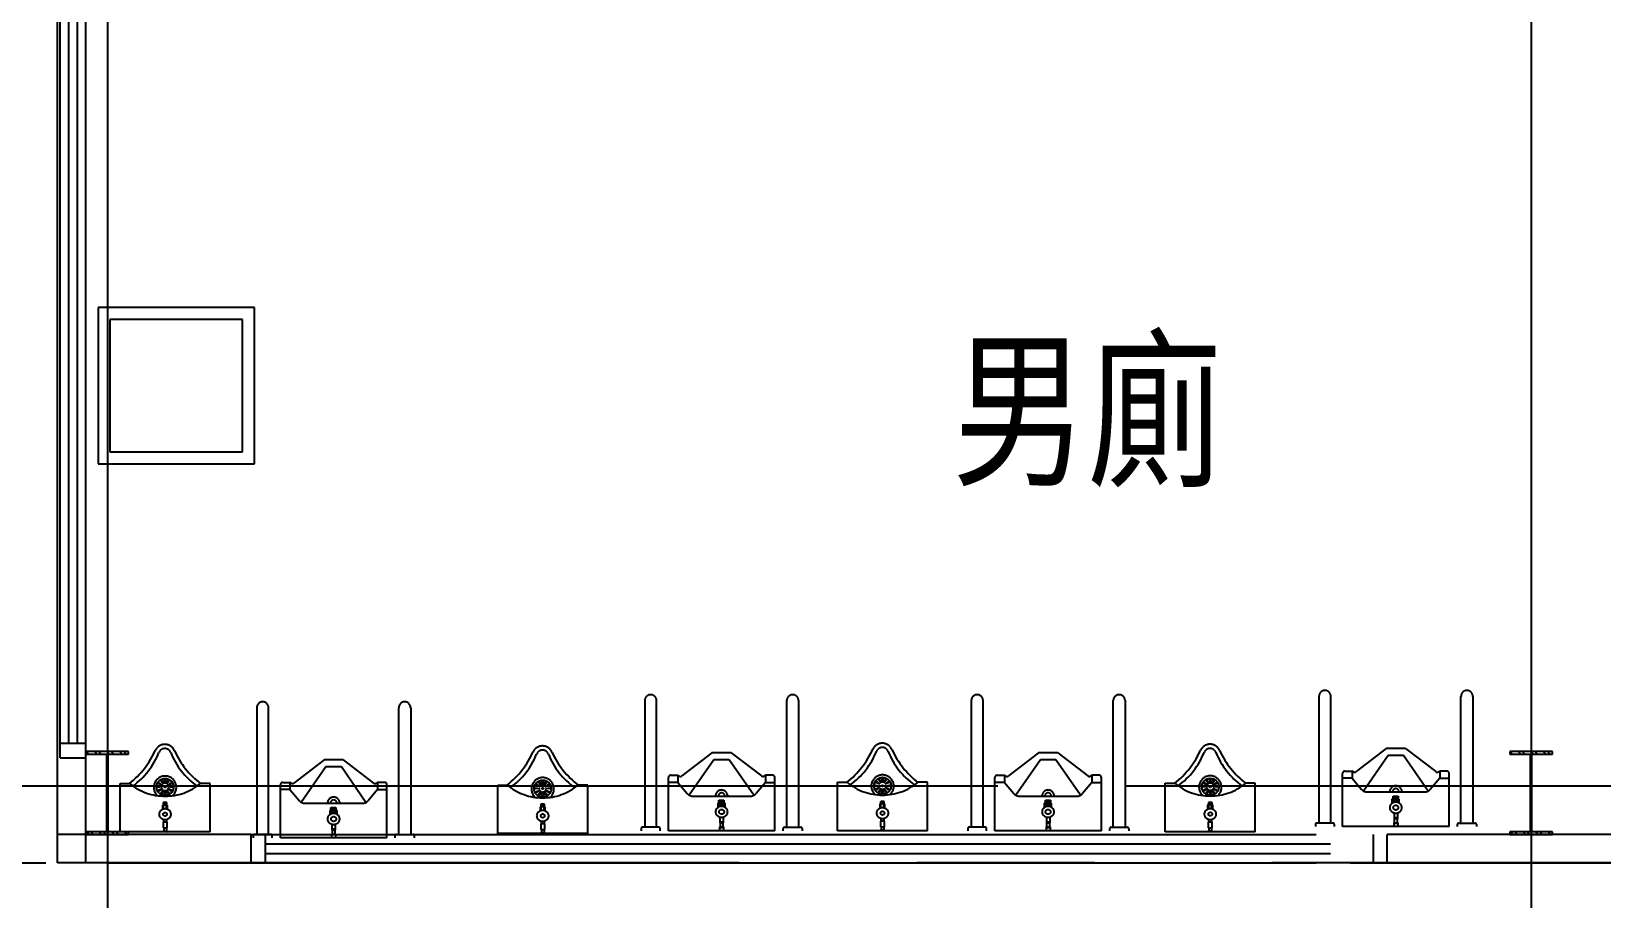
# Model space of a CAD drawing. Extents: x -40736 to 367926, y -65544 to 37405.
# Drawn here: x 334358 to 335021, y -53391 to -53025 of the extents above; entities that cross this region are included whole.
import ezdxf

# ---------------------------------------------------------------- set-up
doc = ezdxf.new("R2010")
doc.units = 0
doc.header["$LTSCALE"] = 600
doc.header["$MEASUREMENT"] = 0
doc.linetypes.add('CENTER2', pattern=[1.125, 0.75, -0.125, 0.125, -0.125])
doc.layers.get('0').update_dxf_attribs({"linetype": 'CONTINUOUS'})
doc.layers.add('底圖', color=253, linetype='CONTINUOUS')
doc.styles.add('AEH', font='SIMPLEX.SHX', dxfattribs={"bigfont": 'AE.SHX'})

msp = doc.modelspace()

# ---------------------------------------------------------------- linework, layer by layer
at = {"layer": '底圖', "linetype": 'CENTER2'}
for p, q in [((334389.82497, -52270.83166), (334389.82497, -53415.83166)), ((334991.28957, -52270.83166), (334991.28957, -53415.83166)), ((334368.78957, -53375.83166), (334368.78957, -52830.29627)), ((334369.88957, -53331.39627), (334369.88957, -52851.39627)), ((334380.78957, -53331.39627), (334380.78957, -52851.39627)), ((334373.5229, -53325.39627), (334373.5229, -52857.39627)), ((334377.15624, -53325.39627), (334377.15624, -52857.39627)), ((334385.94689, -53141.29193, 0.01), (334385.94689, -53207.29193, 0.01)), ((334451.94689, -53141.29193, 0.01), (334385.94689, -53141.29193, 0.01)), ((334451.94689, -53207.29193, 0.01), (334451.94689, -53141.29193, 0.01)), ((334390.94689, -53146.29193, 0.01), (334390.94689, -53202.29193, 0.01)), ((334446.94689, -53146.29193, 0.01), (334390.94689, -53146.29193, 0.01)), ((334446.94689, -53202.29193, 0.01), (334446.94689, -53146.29193, 0.01)), ((334390.94689, -53202.29193, 0.01), (334446.94689, -53202.29193, 0.01)), ((334385.94689, -53207.29193, 0.01), (334451.94689, -53207.29193, 0.01)), ((334452.969, -53310.28869), (334452.969, -53363.78869)), ((334457.969, -53363.78869), (334457.969, -53310.28869)), ((334512.969, -53363.78869), (334512.969, -53310.28869)), ((334517.969, -53310.28869), (334517.969, -53363.78869)), ((334616.8543, -53307.28333), (334616.8543, -53360.78333)), ((334621.8543, -53360.78333), (334621.8543, -53307.28333)), ((334676.8543, -53360.78333), (334676.8543, -53307.28333)), ((334681.8543, -53307.28333), (334681.8543, -53360.78333)), ((334754.78653, -53307.28333), (334754.78653, -53360.78333)), ((334759.78653, -53360.78333), (334759.78653, -53307.28333)), ((334814.78653, -53360.78333), (334814.78653, -53307.28333)), ((334819.78653, -53307.28333), (334819.78653, -53360.78333)), ((334901.6754, -53305.49201), (334901.6754, -53358.99201)), ((334906.6754, -53358.99201), (334906.6754, -53305.49201)), ((334961.6754, -53358.99201), (334961.6754, -53305.49201)), ((334966.6754, -53305.49201), (334966.6754, -53358.99201)), ((334380.78957, -53325.39627), (334369.88957, -53325.39627)), ((334369.88957, -53331.39627), (334380.78957, -53331.39627)), ((334380.78957, -53375.83166), (334380.78957, -53331.39627)), ((334398.82497, -53328.83166), (334380.82497, -53328.83166)), ((334380.82497, -53328.83166), (334380.82497, -53329.93166)), ((334380.82497, -53329.93166), (334389.47497, -53329.93166)), ((334380.84134, -53328.83166), (334381.94134, -53329.93166)), ((334384.37687, -53328.83166), (334385.47687, -53329.93166)), ((334386.14464, -53328.83166), (334387.24464, -53329.93166)), ((334389.47497, -53329.93166), (334389.47497, -53362.73166)), ((334389.68017, -53328.83166), (334390.78017, -53329.93166)), ((334390.17497, -53362.73166), (334390.17497, -53329.93166)), ((334390.17497, -53329.93166), (334398.82497, -53329.93166)), ((334391.44794, -53328.83166), (334392.54794, -53329.93166)), ((334394.98347, -53328.83166), (334396.08347, -53329.93166)), ((334396.75124, -53328.83166), (334397.85124, -53329.93166)), ((334398.82497, -53329.93166), (334398.82497, -53328.83166)), ((334645.24538, -53329.28333), (334632.53937, -53339.08688)), ((334653.37559, -53329.28333), (334645.24538, -53329.28333)), ((334653.37559, -53329.28333), (334666.16851, -53339.09027)), ((334783.17761, -53329.28333), (334770.4716, -53339.08688)), ((334791.30782, -53329.28333), (334783.17761, -53329.28333)), ((334791.30782, -53329.28333), (334804.10074, -53339.09027)), ((334930.06648, -53327.49201), (334917.36047, -53337.29555)), ((334930.8838, -53330.51105), (334920.4737, -53345.50153)), ((334938.19669, -53327.49201), (334930.06648, -53327.49201)), ((334937.38414, -53330.51105), (334930.8838, -53330.51105)), ((334947.79424, -53345.50153), (334937.38414, -53330.51105)), ((334938.19669, -53327.49201), (334950.98961, -53337.29895)), ((335000.28957, -53328.83166), (334982.28957, -53328.83166)), ((334982.28957, -53328.83166), (334982.28957, -53329.93166)), ((334982.28957, -53329.93166), (334990.93957, -53329.93166)), ((334982.30594, -53328.83166), (334983.40594, -53329.93166)), ((334985.84147, -53328.83166), (334986.94147, -53329.93166)), ((334987.60924, -53328.83166), (334988.70924, -53329.93166)), ((334990.93957, -53329.93166), (334990.93957, -53362.73166)), ((334991.14477, -53328.83166), (334992.24477, -53329.93166)), ((334991.63957, -53362.73166), (334991.63957, -53329.93166)), ((334991.63957, -53329.93166), (335000.28957, -53329.93166)), ((334992.91254, -53328.83166), (334994.01254, -53329.93166)), ((334996.44807, -53328.83166), (334997.54807, -53329.93166)), ((334998.21584, -53328.83166), (334999.31584, -53329.93166)), ((335000.28957, -53329.93166), (335000.28957, -53328.83166)), ((334389.47497, -53332.162), (334390.17497, -53332.862)), ((334389.47497, -53333.92976), (334390.17497, -53334.62976)), ((334389.47497, -53337.4653), (334390.17497, -53338.1653)), ((334481.36009, -53332.28869), (334468.65408, -53342.09224)), ((334482.17741, -53335.30773), (334471.76731, -53350.29821)), ((334489.49029, -53332.28869), (334481.36009, -53332.28869)), ((334488.67775, -53335.30773), (334482.17741, -53335.30773)), ((334499.08785, -53350.29821), (334488.67775, -53335.30773)), ((334489.49029, -53332.28869), (334502.28321, -53342.09563)), ((334646.0627, -53332.30238), (334635.6526, -53347.29285)), ((334652.56304, -53332.30238), (334646.0627, -53332.30238)), ((334662.97314, -53347.29285), (334652.56304, -53332.30238)), ((334783.99494, -53332.30238), (334773.58484, -53347.29285)), ((334790.49527, -53332.30238), (334783.99494, -53332.30238)), ((334800.90537, -53347.29285), (334790.49527, -53332.30238)), ((334911.65733, -53360.49201), (334911.65733, -53338.01815)), ((334912.65733, -53337.01815), (334915.67652, -53337.01815)), ((334916.22608, -53337.35583), (334915.67652, -53337.01815)), ((334915.67652, -53337.01815), (334915.67652, -53340.03947)), ((334952.12099, -53337.35765), (334952.67428, -53337.01815)), ((334952.67428, -53337.01815), (334952.67428, -53340.03947)), ((334955.65733, -53337.01815), (334952.67428, -53337.01815)), ((334956.65733, -53360.49201), (334956.65733, -53338.01815)), ((334990.93957, -53332.162), (334991.63957, -53332.862)), ((334990.93957, -53333.92976), (334991.63957, -53334.62976)), ((334990.93957, -53337.4653), (334991.63957, -53338.1653)), ((333491.07, -53343.33166), (361991.28956, -53343.33166)), ((334294.84023, -53343.33166), (335358.78957, -53343.33166)), ((334389.47497, -53339.23306), (334390.17497, -53339.93306)), ((334389.47497, -53342.7686), (334390.17497, -53343.4686)), ((334389.47497, -53344.53636), (334390.17497, -53345.23636)), ((334395.21753, -53362.77907), (334395.21753, -53342.27907)), ((334395.21753, -53342.27907), (334399.21753, -53342.27907)), ((334411.08347, -53343.49704), (334412.97639, -53343.71353)), ((334412.97639, -53343.71353), (334411.08347, -53343.93001)), ((334413.14218, -53343.09479), (334411.39462, -53342.33581)), ((334411.39462, -53345.09124), (334413.14218, -53344.33226)), ((334411.6111, -53341.96085), (334413.14218, -53343.09479)), ((334413.14218, -53344.33226), (334411.6111, -53345.46621)), ((334413.59513, -53342.64184), (334412.46118, -53341.11076)), ((334412.46118, -53346.31629), (334413.59513, -53344.78521)), ((334412.83615, -53340.89428), (334413.59513, -53342.64184)), ((334413.59513, -53344.78521), (334412.83615, -53346.53277)), ((334414.21386, -53342.47605), (334413.99738, -53340.58313)), ((334414.43035, -53340.58313), (334414.21386, -53342.47605)), ((334414.8326, -53342.64184), (334415.59158, -53340.89428)), ((334415.96655, -53341.11076), (334414.8326, -53342.64184)), ((334415.59158, -53346.53277), (334414.8326, -53344.78521)), ((334414.8326, -53344.78521), (334415.96655, -53346.31629)), ((334415.28555, -53343.09479), (334416.81663, -53341.96085)), ((334417.03311, -53342.33581), (334415.28555, -53343.09479)), ((334416.81663, -53345.46621), (334415.28555, -53344.33226)), ((334415.28555, -53344.33226), (334417.03311, -53345.09124)), ((334415.45134, -53343.71353), (334417.34426, -53343.49704)), ((334417.34426, -53343.93001), (334415.45134, -53343.71353)), ((334433.21753, -53342.27907), (334429.21753, -53342.27907)), ((334433.21753, -53362.77907), (334433.21753, -53342.27907)), ((334462.95093, -53365.28869), (334462.95093, -53342.81484)), ((334463.95093, -53341.81484), (334466.97012, -53341.81484)), ((334467.51968, -53342.15252), (334466.97012, -53341.81484)), ((334466.97012, -53341.81484), (334466.97012, -53344.83616)), ((334503.4146, -53342.15433), (334503.96788, -53341.81484)), ((334503.96788, -53341.81484), (334503.96788, -53344.83616)), ((334506.95093, -53341.81484), (334503.96788, -53341.81484)), ((334507.95093, -53365.28869), (334507.95093, -53342.81484)), ((334554.74157, -53363.45663), (334554.74157, -53342.95663)), ((334554.74157, -53342.95663), (334558.74157, -53342.95663)), ((334570.60751, -53344.1746), (334572.50043, -53344.39109)), ((334572.50043, -53344.39109), (334570.60751, -53344.60757)), ((334572.66622, -53343.77235), (334570.91866, -53343.01337)), ((334571.13514, -53342.63841), (334572.66622, -53343.77235)), ((334573.11917, -53343.3194), (334571.98522, -53341.78833)), ((334572.36019, -53341.57184), (334573.11917, -53343.3194)), ((334573.73791, -53343.15361), (334573.52142, -53341.26069)), ((334573.95439, -53341.26069), (334573.73791, -53343.15361)), ((334574.35664, -53343.3194), (334575.11562, -53341.57184)), ((334575.49059, -53341.78833), (334574.35664, -53343.3194)), ((334574.80959, -53343.77235), (334576.34067, -53342.63841)), ((334576.55715, -53343.01337), (334574.80959, -53343.77235)), ((334574.97538, -53344.39109), (334576.8683, -53344.1746)), ((334576.8683, -53344.60757), (334574.97538, -53344.39109)), ((334592.74157, -53342.95663), (334588.74157, -53342.95663)), ((334592.74157, -53363.45663), (334592.74157, -53342.95663)), ((334630.85542, -53341.8308), (334626.78952, -53341.8308)), ((334626.83623, -53362.28333), (334626.83623, -53339.80948)), ((334627.83623, -53338.80948), (334630.85542, -53338.80948)), ((334631.40498, -53339.14716), (334630.85542, -53338.80948)), ((334630.85542, -53338.80948), (334630.85542, -53341.8308)), ((334630.85542, -53341.8308), (334634.8315, -53346.56584)), ((334667.85318, -53341.8308), (334663.8771, -53346.56584)), ((334667.29989, -53339.14898), (334667.85318, -53338.80948)), ((334667.85318, -53338.80948), (334667.85318, -53341.8308)), ((334670.83623, -53338.80948), (334667.85318, -53338.80948)), ((334667.85318, -53341.8308), (334671.83623, -53341.8308)), ((334671.83623, -53362.28333), (334671.83623, -53339.80948)), ((334698.29818, -53362.29994), (334698.29818, -53341.79994)), ((334698.29818, -53341.79994), (334702.29818, -53341.79994)), ((334714.16411, -53343.01791), (334716.05703, -53343.2344)), ((334716.05703, -53343.2344), (334714.16411, -53343.45088)), ((334716.22282, -53342.61566), (334714.47526, -53341.85668)), ((334714.47526, -53344.61212), (334716.22282, -53343.85314)), ((334714.69174, -53341.48172), (334716.22282, -53342.61566)), ((334716.22282, -53343.85314), (334714.69174, -53344.98708)), ((334716.67577, -53342.16271), (334715.54183, -53340.63164)), ((334715.54183, -53345.83716), (334716.67577, -53344.30609)), ((334715.91679, -53340.41515), (334716.67577, -53342.16271)), ((334716.67577, -53344.30609), (334715.91679, -53346.05365)), ((334717.29451, -53341.99692), (334717.07802, -53340.104)), ((334717.07802, -53346.3648), (334717.29451, -53344.47188)), ((334717.51099, -53340.104), (334717.29451, -53341.99692)), ((334717.29451, -53344.47188), (334717.51099, -53346.3648)), ((334717.91325, -53342.16271), (334718.67223, -53340.41515)), ((334719.04719, -53340.63164), (334717.91325, -53342.16271)), ((334718.67223, -53346.05365), (334717.91325, -53344.30609)), ((334717.91325, -53344.30609), (334719.04719, -53345.83716)), ((334718.36619, -53342.61566), (334719.89727, -53341.48172)), ((334720.11375, -53341.85668), (334718.36619, -53342.61566)), ((334719.89727, -53344.98708), (334718.36619, -53343.85314)), ((334718.36619, -53343.85314), (334720.11375, -53344.61212)), ((334718.53198, -53343.2344), (334720.42491, -53343.01791)), ((334720.42491, -53343.45088), (334718.53198, -53343.2344)), ((334736.29818, -53341.79994), (334732.29818, -53341.79994)), ((334736.29818, -53362.29994), (334736.29818, -53341.79994)), ((334768.78765, -53341.8308), (334764.72175, -53341.8308)), ((334764.76846, -53362.28333), (334764.76846, -53339.80948)), ((334765.76846, -53338.80948), (334768.78765, -53338.80948)), ((334769.33721, -53339.14716), (334768.78765, -53338.80948)), ((334768.78765, -53338.80948), (334768.78765, -53341.8308)), ((334768.78765, -53341.8308), (334772.76373, -53346.56584)), ((334805.78541, -53341.8308), (334801.80933, -53346.56584)), ((334805.23212, -53339.14898), (334805.78541, -53338.80948)), ((334805.78541, -53338.80948), (334805.78541, -53341.8308)), ((334808.76846, -53338.80948), (334805.78541, -53338.80948)), ((334805.78541, -53341.8308), (334809.76846, -53341.8308)), ((334809.76846, -53362.28333), (334809.76846, -53339.80948)), ((334836.75862, -53362.71333), (334836.75862, -53342.21333)), ((334836.75862, -53342.21333), (334840.75862, -53342.21333)), ((334852.62455, -53343.4313), (334854.51747, -53343.64778)), ((334854.51747, -53343.64778), (334852.62455, -53343.86427)), ((334854.68326, -53343.02904), (334852.9357, -53342.27006)), ((334852.9357, -53345.0255), (334854.68326, -53344.26652)), ((334853.15219, -53341.8951), (334854.68326, -53343.02904)), ((334854.68326, -53344.26652), (334853.15219, -53345.40046)), ((334855.13621, -53342.5761), (334854.00227, -53341.04502)), ((334854.00227, -53346.25054), (334855.13621, -53344.71947)), ((334854.37723, -53340.82854), (334855.13621, -53342.5761)), ((334855.13621, -53344.71947), (334854.37723, -53346.46703)), ((334855.75495, -53342.4103), (334855.53846, -53340.51738)), ((334855.97143, -53340.51738), (334855.75495, -53342.4103)), ((334856.37369, -53342.5761), (334857.13267, -53340.82854)), ((334857.50763, -53341.04502), (334856.37369, -53342.5761)), ((334857.13267, -53346.46703), (334856.37369, -53344.71947)), ((334856.37369, -53344.71947), (334857.50763, -53346.25054)), ((334856.82664, -53343.02904), (334858.35771, -53341.8951)), ((334858.5742, -53342.27006), (334856.82664, -53343.02904)), ((334858.35771, -53345.40046), (334856.82664, -53344.26652)), ((334856.82664, -53344.26652), (334858.5742, -53345.0255)), ((334856.99243, -53343.64778), (334858.88535, -53343.4313)), ((334858.88535, -53343.86427), (334856.99243, -53343.64778)), ((334874.75862, -53342.21333), (334870.75862, -53342.21333)), ((334874.75862, -53362.71333), (334874.75862, -53342.21333)), ((334915.67652, -53340.03947), (334911.61062, -53340.03947)), ((334915.67652, -53340.03947), (334919.6526, -53344.77452)), ((334952.67428, -53340.03947), (334948.6982, -53344.77452)), ((334952.67428, -53340.03947), (334956.65733, -53340.03947)), ((334990.93957, -53339.23306), (334991.63957, -53339.93306)), ((334990.93957, -53342.7686), (334991.63957, -53343.4686)), ((334990.93957, -53344.53636), (334991.63957, -53345.23636)), ((334389.47497, -53348.0719), (334390.17497, -53348.7719)), ((334389.47497, -53349.83967), (334390.17497, -53350.53967)), ((334415.24767, -53351.41944), (334413.09383, -53351.41944)), ((334413.09383, -53351.41944), (334413.09383, -53353.15768)), ((334414.96698, -53350.34713), (334413.46809, -53350.34713)), ((334413.46809, -53350.34713), (334413.46809, -53351.41944)), ((334413.56166, -53351.41944), (334413.56166, -53350.34713)), ((334413.56166, -53352.97034), (334413.56166, -53351.41944)), ((334413.93592, -53350.34713), (334413.93592, -53351.41944)), ((334413.99738, -53346.84392), (334414.21386, -53344.951)), ((334414.21386, -53344.951), (334414.43035, -53346.84392)), ((334414.59271, -53351.41944), (334414.59271, -53350.34713)), ((334414.77984, -53352.94586), (334414.77984, -53351.41944)), ((334414.96698, -53351.41944), (334414.96698, -53350.34713)), ((334415.24767, -53353.15768), (334415.24767, -53351.41944)), ((334466.97012, -53344.83616), (334462.90422, -53344.83616)), ((334466.97012, -53344.83616), (334470.9462, -53349.5712)), ((334473.24364, -53350.64201), (334497.69436, -53350.64201)), ((334503.96788, -53344.83616), (334499.9918, -53349.5712)), ((334503.96788, -53344.83616), (334507.95093, -53344.83616)), ((334570.91866, -53345.76881), (334572.66622, -53345.00983)), ((334572.66622, -53345.00983), (334571.13514, -53346.14377)), ((334571.98522, -53346.99385), (334573.11917, -53345.46278)), ((334573.11917, -53345.46278), (334572.36019, -53347.21034)), ((334574.49102, -53351.0247), (334572.99213, -53351.0247)), ((334572.99213, -53351.0247), (334572.99213, -53352.097)), ((334573.0857, -53352.097), (334573.0857, -53351.0247)), ((334573.45996, -53351.0247), (334573.45996, -53352.097)), ((334573.52142, -53347.52149), (334573.73791, -53345.62857)), ((334573.73791, -53345.62857), (334573.95439, -53347.52149)), ((334574.11675, -53352.097), (334574.11675, -53351.0247)), ((334575.11562, -53347.21034), (334574.35664, -53345.46278)), ((334574.35664, -53345.46278), (334575.49059, -53346.99385)), ((334574.49102, -53352.097), (334574.49102, -53351.0247)), ((334576.34067, -53346.14377), (334574.80959, -53345.00983)), ((334574.80959, -53345.00983), (334576.55715, -53345.76881)), ((334637.12894, -53347.63665), (334661.57966, -53347.63665)), ((334647.6862, -53350.66253), (334647.6862, -53352.44479)), ((334650.77704, -53350.66253), (334647.6862, -53350.66253)), ((334648.09406, -53350.66253), (334648.09406, -53352.17205)), ((334648.17531, -53349.38524), (334650.28952, -53349.38524)), ((334648.17531, -53350.66253), (334648.17531, -53349.38524)), ((334648.41942, -53349.37278), (334648.41942, -53350.65006)), ((334648.66284, -53351.91185), (334648.66284, -53350.66253)), ((334648.9882, -53349.37278), (334648.9882, -53350.65006)), ((334649.23162, -53350.66253), (334649.23162, -53351.82505)), ((334649.55697, -53350.65006), (334649.55697, -53349.37278)), ((334649.88165, -53351.89089), (334649.88165, -53350.66253)), ((334650.04609, -53349.37278), (334650.04609, -53350.65006)), ((334650.28952, -53349.38524), (334650.28952, -53350.66253)), ((334650.37077, -53350.66253), (334650.37077, -53352.06488)), ((334650.77704, -53352.31164), (334650.77704, -53350.66253)), ((334718.32831, -53350.94031), (334716.17447, -53350.94031)), ((334716.17447, -53350.94031), (334716.17447, -53352.67855)), ((334718.04762, -53349.86801), (334716.54874, -53349.86801)), ((334716.54874, -53349.86801), (334716.54874, -53350.94031)), ((334716.6423, -53350.94031), (334716.6423, -53349.86801)), ((334716.6423, -53352.49121), (334716.6423, -53350.94031)), ((334717.01656, -53349.86801), (334717.01656, -53350.94031)), ((334717.67336, -53350.94031), (334717.67336, -53349.86801)), ((334717.86049, -53352.46673), (334717.86049, -53350.94031)), ((334718.04762, -53350.94031), (334718.04762, -53349.86801)), ((334718.32831, -53352.67855), (334718.32831, -53350.94031)), ((334775.06117, -53347.63665), (334799.51189, -53347.63665)), ((334785.61843, -53350.66253), (334785.61843, -53352.44479)), ((334788.70927, -53350.66253), (334785.61843, -53350.66253)), ((334786.02629, -53350.66253), (334786.02629, -53352.17205)), ((334786.10755, -53349.38524), (334788.22175, -53349.38524)), ((334786.10755, -53350.66253), (334786.10755, -53349.38524)), ((334786.35165, -53349.37278), (334786.35165, -53350.65006)), ((334786.59507, -53351.91185), (334786.59507, -53350.66253)), ((334786.92043, -53349.37278), (334786.92043, -53350.65006)), ((334787.16385, -53350.66253), (334787.16385, -53351.82505)), ((334787.48921, -53350.65006), (334787.48921, -53349.37278)), ((334787.81388, -53351.89089), (334787.81388, -53350.66253)), ((334787.97832, -53349.37278), (334787.97832, -53350.65006)), ((334788.22175, -53349.38524), (334788.22175, -53350.66253)), ((334788.303, -53350.66253), (334788.303, -53352.06488)), ((334788.70927, -53352.31164), (334788.70927, -53350.66253)), ((334856.78876, -53351.3537), (334854.63492, -53351.3537)), ((334854.63492, -53351.3537), (334854.63492, -53353.09193)), ((334856.50806, -53350.28139), (334855.00918, -53350.28139)), ((334855.00918, -53350.28139), (334855.00918, -53351.3537)), ((334855.10274, -53351.3537), (334855.10274, -53350.28139)), ((334855.10274, -53352.9046), (334855.10274, -53351.3537)), ((334855.47701, -53350.28139), (334855.47701, -53351.3537)), ((334855.53846, -53346.77818), (334855.75495, -53344.88526)), ((334855.75495, -53344.88526), (334855.97143, -53346.77818)), ((334856.1338, -53351.3537), (334856.1338, -53350.28139)), ((334856.32093, -53352.88012), (334856.32093, -53351.3537)), ((334856.50806, -53351.3537), (334856.50806, -53350.28139)), ((334856.78876, -53353.09193), (334856.78876, -53351.3537)), ((334921.95004, -53345.84532), (334946.40076, -53345.84532)), ((334932.5073, -53348.8712), (334932.5073, -53350.65346)), ((334935.59814, -53348.8712), (334932.5073, -53348.8712)), ((334932.91516, -53348.8712), (334932.91516, -53350.38072)), ((334932.99641, -53347.59391), (334935.11062, -53347.59391)), ((334932.99641, -53348.8712), (334932.99641, -53347.59391)), ((334933.24052, -53347.58145), (334933.24052, -53348.85874)), ((334933.48394, -53350.12052), (334933.48394, -53348.8712)), ((334933.80929, -53347.58145), (334933.80929, -53348.85874)), ((334934.05272, -53348.8712), (334934.05272, -53350.03372)), ((334934.37807, -53348.85874), (334934.37807, -53347.58145)), ((334934.70275, -53350.09957), (334934.70275, -53348.8712)), ((334934.86719, -53347.58145), (334934.86719, -53348.85874)), ((334935.11062, -53347.59391), (334935.11062, -53348.8712)), ((334935.19187, -53348.8712), (334935.19187, -53350.27355)), ((334935.59814, -53350.52031), (334935.59814, -53348.8712)), ((334990.93957, -53348.0719), (334991.63957, -53348.7719)), ((334990.93957, -53349.83966), (334991.63957, -53350.53966)), ((334389.47497, -53353.3752), (334390.17497, -53354.0752)), ((334389.47497, -53355.14297), (334390.17497, -53355.84297)), ((334413.65522, -53358.6288), (334413.65522, -53357.62622)), ((334414.77984, -53357.62622), (334414.77984, -53358.6288)), ((334483.8009, -53353.66788), (334483.8009, -53355.45014)), ((334486.89175, -53353.66788), (334483.8009, -53353.66788)), ((334484.20876, -53353.66788), (334484.20876, -53355.1774)), ((334484.29002, -53352.3906), (334486.40422, -53352.3906)), ((334484.29002, -53353.66788), (334484.29002, -53352.3906)), ((334484.53412, -53352.37813), (334484.53412, -53353.65542)), ((334484.77754, -53354.91721), (334484.77754, -53353.66788)), ((334485.1029, -53352.37813), (334485.1029, -53353.65542)), ((334485.34632, -53353.66788), (334485.34632, -53354.83041)), ((334485.67168, -53353.65542), (334485.67168, -53352.37813)), ((334485.99636, -53354.89625), (334485.99636, -53353.66788)), ((334486.1608, -53352.37813), (334486.1608, -53353.65542)), ((334486.40422, -53352.3906), (334486.40422, -53353.66788)), ((334486.48548, -53353.66788), (334486.48548, -53355.07023)), ((334486.89175, -53355.317), (334486.89175, -53353.66788)), ((334574.77171, -53352.097), (334572.61787, -53352.097)), ((334572.61787, -53352.097), (334572.61787, -53353.83524)), ((334573.0857, -53353.6479), (334573.0857, -53352.097)), ((334574.30389, -53353.62342), (334574.30389, -53352.097)), ((334574.77171, -53353.83524), (334574.77171, -53352.097)), ((334648.58159, -53356.58905), (334648.58159, -53358.91139)), ((334650.12701, -53358.91139), (334650.12701, -53356.58905)), ((334716.73587, -53358.14967), (334716.73587, -53357.14709)), ((334717.86049, -53357.14709), (334717.86049, -53358.14967)), ((334786.51382, -53356.58905), (334786.51382, -53358.91139)), ((334788.05924, -53358.91139), (334788.05924, -53356.58905)), ((334855.19631, -53358.56306), (334855.19631, -53357.56047)), ((334856.32093, -53357.56047), (334856.32093, -53358.56306)), ((334933.40269, -53354.79772), (334933.40269, -53357.12006)), ((334934.94811, -53356.77171), (334933.40269, -53356.77171)), ((334933.40269, -53357.12006), (334934.94811, -53357.12006)), ((334933.64645, -53358.86409), (334933.64645, -53357.12006)), ((334934.70275, -53357.12006), (334934.70275, -53358.86409)), ((334934.94811, -53357.12006), (334934.94811, -53354.79772)), ((334990.93957, -53353.3752), (334991.63957, -53354.0752)), ((334990.93957, -53355.14297), (334991.63957, -53355.84297)), ((334450.55727, -53363.83166), (334368.78957, -53363.83166)), ((334389.47497, -53362.73166), (334380.82497, -53362.73166)), ((334380.82497, -53362.73166), (334380.82497, -53363.83166)), ((334380.82497, -53363.83166), (334398.82497, -53363.83166)), ((334381.15376, -53362.73166), (334382.25376, -53363.83166)), ((334382.92153, -53362.73166), (334384.02153, -53363.83166)), ((334386.45707, -53362.73166), (334387.55707, -53363.83166)), ((334388.22483, -53362.73166), (334389.32483, -53363.83166)), ((334389.47497, -53358.6785), (334390.17497, -53359.3785)), ((334389.47497, -53360.44627), (334390.17497, -53361.14627)), ((334398.82497, -53362.73166), (334390.17497, -53362.73166)), ((334391.76037, -53362.73166), (334392.86037, -53363.83166)), ((334393.52813, -53362.73166), (334394.62813, -53363.83166)), ((334433.21753, -53362.77907), (334395.21753, -53362.77907)), ((334397.06367, -53362.73166), (334398.16367, -53363.83166)), ((334398.82497, -53363.83166), (334398.82497, -53362.73166)), ((334413.37453, -53362.50903), (334413.09383, -53362.77907)), ((334413.37453, -53358.6288), (334413.37453, -53361.03821)), ((334415.06054, -53358.6288), (334413.37453, -53358.6288)), ((334413.37453, -53361.03821), (334415.06054, -53361.03821)), ((334415.06054, -53362.50903), (334413.37453, -53362.50903)), ((334413.65522, -53361.03821), (334413.65522, -53362.50903)), ((334414.77984, -53361.03821), (334414.77984, -53362.50903)), ((334415.06054, -53361.03821), (334415.06054, -53358.6288)), ((334415.06054, -53362.50903), (334415.34124, -53362.77907)), ((334450.55727, -53375.83166), (334450.55727, -53363.83166)), ((334450.55727, -53363.83166), (334930.55727, -53363.83166)), ((334451.469, -53364.28869), (334451.469, -53365.28869)), ((334458.969, -53363.78869), (334451.969, -53363.78869)), ((334456.55727, -53363.83166), (334456.55727, -53375.83166)), ((334459.469, -53365.28869), (334459.469, -53364.28869)), ((334484.69629, -53359.5944), (334484.69629, -53361.91674)), ((334486.24171, -53361.56839), (334484.69629, -53361.56839)), ((334484.69629, -53361.91674), (334486.24171, -53361.91674)), ((334484.69629, -53365.28869), (334484.69629, -53363.66078)), ((334484.69629, -53363.66078), (334486.24171, -53363.66078)), ((334484.69629, -53363.89301), (334486.24171, -53363.89301)), ((334484.94005, -53363.66078), (334484.94005, -53361.91674)), ((334485.99636, -53361.91674), (334485.99636, -53363.66078)), ((334486.24171, -53361.91674), (334486.24171, -53359.5944)), ((334486.24171, -53363.66078), (334486.24171, -53365.28869)), ((334511.469, -53365.28869), (334511.469, -53364.28869)), ((334511.969, -53363.78869), (334518.969, -53363.78869)), ((334519.469, -53364.28869), (334519.469, -53365.28869)), ((334592.74157, -53363.45663), (334554.74157, -53363.45663)), ((334572.89857, -53363.18659), (334572.61787, -53363.45663)), ((334572.89857, -53359.30636), (334572.89857, -53361.71578)), ((334574.58458, -53359.30636), (334572.89857, -53359.30636)), ((334572.89857, -53361.71578), (334574.58458, -53361.71578)), ((334574.58458, -53363.18659), (334572.89857, -53363.18659)), ((334573.17926, -53359.30636), (334573.17926, -53358.30378)), ((334573.17926, -53361.71578), (334573.17926, -53363.18659)), ((334574.30389, -53358.30378), (334574.30389, -53359.30636)), ((334574.30389, -53361.71578), (334574.30389, -53363.18659)), ((334574.58458, -53361.71578), (334574.58458, -53359.30636)), ((334574.58458, -53363.18659), (334574.86528, -53363.45663)), ((334615.3543, -53361.28333), (334615.3543, -53362.28333)), ((334622.8543, -53360.78333), (334615.8543, -53360.78333)), ((334623.3543, -53362.28333), (334623.3543, -53361.28333)), ((334671.83623, -53362.28333), (334626.83623, -53362.28333)), ((334650.12701, -53358.56304), (334648.58159, -53358.56304)), ((334648.58159, -53358.91139), (334650.12701, -53358.91139)), ((334648.58159, -53362.28333), (334648.58159, -53360.65542)), ((334648.58159, -53360.65542), (334650.12701, -53360.65542)), ((334648.58159, -53360.88765), (334650.12701, -53360.88765)), ((334648.82535, -53360.65542), (334648.82535, -53358.91139)), ((334649.88165, -53358.91139), (334649.88165, -53360.65542)), ((334650.12701, -53360.65542), (334650.12701, -53362.28333)), ((334675.3543, -53362.28333), (334675.3543, -53361.28333)), ((334675.8543, -53360.78333), (334682.8543, -53360.78333)), ((334683.3543, -53361.28333), (334683.3543, -53362.28333)), ((334736.29818, -53362.29994), (334698.29818, -53362.29994)), ((334716.45517, -53362.0299), (334716.17447, -53362.29994)), ((334716.45517, -53358.14967), (334716.45517, -53360.55909)), ((334718.14118, -53358.14967), (334716.45517, -53358.14967)), ((334716.45517, -53360.55909), (334718.14118, -53360.55909)), ((334718.14118, -53362.0299), (334716.45517, -53362.0299)), ((334716.73587, -53360.55909), (334716.73587, -53362.0299)), ((334717.86049, -53360.55909), (334717.86049, -53362.0299)), ((334718.14118, -53360.55909), (334718.14118, -53358.14967)), ((334718.14118, -53362.0299), (334718.42188, -53362.29994)), ((334753.28653, -53361.28333), (334753.28653, -53362.28333)), ((334760.78653, -53360.78333), (334753.78653, -53360.78333)), ((334761.28653, -53362.28333), (334761.28653, -53361.28333)), ((334809.76846, -53362.28333), (334764.76846, -53362.28333)), ((334788.05924, -53358.56304), (334786.51382, -53358.56304)), ((334786.51382, -53358.91139), (334788.05924, -53358.91139)), ((334786.51382, -53362.28333), (334786.51382, -53360.65542)), ((334786.51382, -53360.65542), (334788.05924, -53360.65542)), ((334786.51382, -53360.88765), (334788.05924, -53360.88765)), ((334786.75758, -53360.65542), (334786.75758, -53358.91139)), ((334787.81388, -53358.91139), (334787.81388, -53360.65542)), ((334788.05924, -53360.65542), (334788.05924, -53362.28333)), ((334813.28653, -53362.28333), (334813.28653, -53361.28333)), ((334813.78653, -53360.78333), (334820.78653, -53360.78333)), ((334821.28653, -53361.28333), (334821.28653, -53362.28333)), ((334874.75862, -53362.71333), (334836.75862, -53362.71333)), ((334854.91561, -53362.44328), (334854.63492, -53362.71333)), ((334854.91561, -53358.56306), (334854.91561, -53360.97247)), ((334856.60163, -53358.56306), (334854.91561, -53358.56306)), ((334854.91561, -53360.97247), (334856.60163, -53360.97247)), ((334856.60163, -53362.44328), (334854.91561, -53362.44328)), ((334855.19631, -53360.97247), (334855.19631, -53362.44328)), ((334856.32093, -53360.97247), (334856.32093, -53362.44328)), ((334856.60163, -53360.97247), (334856.60163, -53358.56306)), ((334856.60163, -53362.44328), (334856.88232, -53362.71333)), ((334900.1754, -53359.49201), (334900.1754, -53360.49201)), ((334907.6754, -53358.99201), (334900.6754, -53358.99201)), ((334908.1754, -53360.49201), (334908.1754, -53359.49201)), ((334956.65733, -53360.49201), (334911.65733, -53360.49201)), ((334924.55727, -53363.83166), (334924.55727, -53375.83166)), ((335358.78957, -53363.83166), (334930.55727, -53363.83166)), ((334930.55727, -53375.83166), (334930.55727, -53363.83166)), ((334933.40269, -53360.49201), (334933.40269, -53358.86409)), ((334933.40269, -53358.86409), (334934.94811, -53358.86409)), ((334933.40269, -53359.09633), (334934.94811, -53359.09633)), ((334934.94811, -53358.86409), (334934.94811, -53360.49201)), ((334960.1754, -53360.49201), (334960.1754, -53359.49201)), ((334960.6754, -53358.99201), (334967.6754, -53358.99201)), ((334968.1754, -53359.49201), (334968.1754, -53360.49201)), ((334990.93957, -53362.73166), (334982.28957, -53362.73166)), ((334982.28957, -53362.73166), (334982.28957, -53363.83166)), ((334982.28957, -53363.83166), (335000.28957, -53363.83166)), ((334982.61837, -53362.73166), (334983.71837, -53363.83166)), ((334984.38613, -53362.73166), (334985.48613, -53363.83166)), ((334987.92167, -53362.73166), (334989.02167, -53363.83166)), ((334989.68943, -53362.73166), (334990.78943, -53363.83166)), ((334990.93957, -53358.6785), (334991.63957, -53359.3785)), ((334990.93957, -53360.44627), (334991.63957, -53361.14627)), ((335000.28957, -53362.73166), (334991.63957, -53362.73166)), ((334993.22497, -53362.73166), (334994.32497, -53363.83166)), ((334994.99274, -53362.73166), (334996.09274, -53363.83166)), ((334998.52827, -53362.73166), (334999.62827, -53363.83166)), ((335000.28957, -53363.83166), (335000.28957, -53362.73166)), ((334456.55727, -53367.83166), (334924.55727, -53367.83166)), ((334507.95093, -53365.28869), (334462.95093, -53365.28869)), ((331213.83143, -53375.83166), (334450.55727, -53375.83166)), ((335331.78957, -53375.83166), (334368.78957, -53375.83166)), ((334389.82497, -53375.83166), (334991.28957, -53375.83166)), ((334450.55727, -53375.83166), (334930.55727, -53375.83166)), ((334450.55727, -53375.83166), (334930.55727, -53375.83166)), ((334456.55727, -53371.83166), (334924.55727, -53371.83166)), ((334930.55727, -53375.83166), (335391.28957, -53375.83166))]:
    msp.add_line(p, q, dxfattribs=at)
for centre, major_axis, ratio, start_param, end_param in [((334619.3543, -53307.28333), (-1.76777, 1.76777), 1, 3.926990817, 7.068583471), ((334679.3543, -53307.28333), (-1.76777, 1.76777), 1, 3.926990817, 7.068583471), ((334757.28653, -53307.28333), (1.76777, 1.76777), 1, 5.497787144, 8.639379797), ((334817.28653, -53307.28333), (1.76777, 1.76777), 1, 5.497787144, 8.639379797), ((334904.1754, -53305.49201), (-1.76777, 1.76777), 1, 3.926990817, 7.068583471), ((334964.1754, -53305.49201), (-1.76777, 1.76777), 1, 3.926990817, 7.068583471), ((334455.469, -53310.28869), (1.76777, 1.76777), 1, 5.497787144, 8.639379797), ((334515.469, -53310.28869), (1.76777, 1.76777), 1, 5.497787144, 8.639379797), ((334375.76357, -53312.76476), (-26.65692, 26.65692), 1, 3.027673355, 3.504334677), ((334381.78942, -53317.25629), (-22.73852, 22.73852), 1, 2.981118092, 3.54596432), ((334414.12397, -53330.20962), (-3.14327, 3.14327), 1, 4.31858737, 6.606565653), ((334414.12397, -53330.20962), (-1.89187, 1.89187), 1, 4.308017315, 6.687556973), ((334446.45852, -53317.25629), (-22.73852, 22.73852), 1, 1.166424661, 1.734813539), ((334450.78108, -53313.80637), (25.25551, 25.25551), 1, 2.780577748, 3.27880794), ((334535.28762, -53313.44233), (-26.65692, 26.65692), 1, 3.027673355, 3.504334677), ((334541.31346, -53317.93385), (22.73852, 22.73852), 1, 4.551914419, 5.116760646), ((334573.64801, -53330.88719), (3.14327, 3.14327), 1, 5.889383697, 8.17736198), ((334573.64801, -53330.88719), (1.89187, 1.89187), 1, 5.878813641, 8.2583533), ((334605.98256, -53317.93385), (-22.73852, 22.73852), 1, 1.166424661, 1.734813539), ((334610.30512, -53314.48393), (25.25551, 25.25551), 1, 2.780577748, 3.27880794), ((334678.84422, -53312.28564), (26.65692, 26.65692), 1, 4.598469681, 5.075131003), ((334684.87006, -53316.77716), (-22.73852, 22.73852), 1, 2.981118092, 3.54596432), ((334717.20461, -53329.7305), (-3.14327, 3.14327), 1, 4.31858737, 6.606565653), ((334717.20461, -53329.7305), (1.89187, 1.89187), 1, 5.878813641, 8.2583533), ((334749.53916, -53316.77716), (-22.73852, 22.73852), 1, 1.166424661, 1.734813539), ((334753.86172, -53313.32724), (25.25551, 25.25551), 1, 2.780577748, 3.27880794), ((334817.30466, -53312.69902), (26.65692, 26.65692), 1, 4.598469681, 5.075131003), ((334823.3305, -53317.19055), (-22.73852, 22.73852), 1, 2.981118092, 3.54596432), ((334855.66505, -53330.14388), (-3.14327, 3.14327), 1, 4.31858737, 6.606565653), ((334855.66505, -53330.14388), (-1.89187, 1.89187), 1, 4.308017315, 6.687556973), ((334887.99961, -53317.19055), (22.73852, 22.73852), 1, 2.737220988, 3.305609866), ((334892.32217, -53313.74062), (25.25551, 25.25551), 1, 2.780577748, 3.27880794), ((334912.65733, -53338.01815), (0.70711, 0.70711), 1, 0.785398163, 2.35619449), ((334916.7496, -53336.50382), (0.70711, 0.70711), 1, 3.376010409, 4.584152965), ((334951.598, -53336.50531), (-0.70711, 0.70711), 1, 1.702159407, 2.906550817), ((334955.65733, -53338.01815), (-0.70711, 0.70711), 1, 3.926990817, 5.497787144), ((334414.21753, -53324.05928), (16.68773, 16.68773), 1, 3.238214642, 4.615766992), ((334414.21753, -53343.91278), (3.37679, 3.37679), 1, 4.66726785, 9.469899091), ((334414.21753, -53343.77907), (-2.55464, 2.55464), 1, -0.785398163, 5.497787144), ((334411.04938, -53343.71353), (-0.15496, 0.15496), 1, -0.941554975, 2.512351302), ((334411.47334, -53342.13129), (-0.15496, 0.15496), 1, -1.465153751, 1.988752526), ((334412.63162, -53340.973), (-0.15496, 0.15496), 1, 4.294432781, 7.748339058), ((334414.21386, -53343.71353), (-0.22183, 0.22183), 1, -0.785398163, 5.497787144), ((334414.21386, -53340.54904), (-0.15496, 0.15496), 1, 3.770834006, 7.224740282), ((334415.79611, -53340.973), (0.15496, 0.15496), 1, 4.818031557, 8.271937833), ((334416.95439, -53342.13129), (0.15496, 0.15496), 1, 4.294432781, 7.748339058), ((334417.37835, -53343.71353), (-0.15496, 0.15496), 1, 2.200037679, 5.653943955), ((334463.95093, -53342.81484), (0.70711, 0.70711), 1, 0.785398163, 2.35619449), ((334468.04321, -53341.30051), (0.70711, 0.70711), 1, 3.376010409, 4.584152965), ((334502.8916, -53341.302), (0.70711, 0.70711), 1, 3.272955734, 4.477347143), ((334506.95093, -53342.81484), (-0.70711, 0.70711), 1, 3.926990817, 5.497787144), ((334573.74157, -53324.73685), (16.68773, 16.68773), 1, 3.238214642, 4.615766992), ((334573.74157, -53344.59034), (-3.37679, 3.37679), 1, 3.096471523, 7.899102764), ((334573.74157, -53344.45663), (-2.55464, 2.55464), 1, -0.785398163, 5.497787144), ((334570.57342, -53344.39109), (-0.15496, 0.15496), 1, -0.941554975, 2.512351302), ((334570.99738, -53342.80885), (-0.15496, 0.15496), 1, -1.465153751, 1.988752526), ((334572.15566, -53341.65057), (-0.15496, 0.15496), 1, 4.294432781, 7.748339058), ((334573.73791, -53344.39109), (-0.22183, 0.22183), 1, -0.785398163, 5.497787144), ((334573.73791, -53341.22661), (-0.15496, 0.15496), 1, 3.770834006, 7.224740282), ((334575.32015, -53341.65057), (-0.15496, 0.15496), 1, 3.24723523, 6.701141507), ((334576.47843, -53342.80885), (-0.15496, 0.15496), 1, 2.723636454, 6.177542731), ((334576.90239, -53344.39109), (0.15496, 0.15496), 1, 3.770834006, 7.224740282), ((334627.83623, -53339.80948), (0.70711, 0.70711), 1, 0.785398163, 2.35619449), ((334631.9285, -53338.29515), (-0.70711, 0.70711), 1, 1.805214082, 3.013356638), ((334666.7769, -53338.29664), (0.70711, 0.70711), 1, 3.272955734, 4.477347143), ((334670.83623, -53339.80948), (0.70711, 0.70711), 1, 5.497787144, 7.068583471), ((334717.29818, -53323.58016), (-16.68773, 16.68773), 1, 1.667418315, 3.044970665), ((334717.29818, -53343.43365), (-3.37679, 3.37679), 1, 3.096471523, 7.899102764), ((334717.29818, -53343.29994), (-2.55464, 2.55464), 1, -0.785398163, 5.497787144), ((334714.13003, -53343.2344), (0.15496, 0.15496), 1, 0.629241352, 4.083147629), ((334714.55399, -53341.65216), (-0.15496, 0.15496), 1, -1.465153751, 1.988752526), ((334714.55399, -53344.81664), (-0.15496, 0.15496), 1, -0.417956199, 3.035950077), ((334715.71227, -53340.49388), (-0.15496, 0.15496), 1, 4.294432781, 7.748339058), ((334717.29451, -53343.2344), (-0.22183, 0.22183), 1, -0.785398163, 5.497787144), ((334717.29451, -53340.06992), (-0.15496, 0.15496), 1, 3.770834005, 7.224740282), ((334718.87675, -53340.49388), (0.15496, 0.15496), 1, 4.818031557, 8.271937833), ((334720.03503, -53341.65216), (-0.15496, 0.15496), 1, 2.723636454, 6.177542731), ((334720.03503, -53344.81664), (0.15496, 0.15496), 1, 3.24723523, 6.701141507), ((334720.45899, -53343.2344), (0.15496, 0.15496), 1, 3.770834006, 7.224740282), ((334765.76846, -53339.80948), (0.70711, 0.70711), 1, 0.785398163, 2.35619449), ((334769.86073, -53338.29515), (-0.70711, 0.70711), 1, 1.805214082, 3.013356638), ((334804.70913, -53338.29664), (0.70711, 0.70711), 1, 3.272955734, 4.477347143), ((334808.76846, -53339.80948), (-0.70711, 0.70711), 1, 3.926990817, 5.497787144), ((334855.75862, -53323.99354), (16.68773, 16.68773), 1, 3.238214642, 4.615766992), ((334855.75862, -53343.84704), (3.37679, 3.37679), 1, 4.66726785, 9.469899091), ((334855.75862, -53343.71333), (-2.55464, 2.55464), 1, -0.785398163, 5.497787144), ((334852.59047, -53343.64778), (0.15496, 0.15496), 1, 0.629241352, 4.083147629), ((334853.01443, -53342.06554), (-0.15496, 0.15496), 1, -1.465153751, 1.988752526), ((334854.17271, -53340.90726), (-0.15496, 0.15496), 1, 4.294432781, 7.748339058), ((334855.75495, -53343.64778), (-0.22183, 0.22183), 1, -0.785398163, 5.497787144), ((334855.75495, -53340.4833), (0.15496, 0.15496), 1, 5.341630332, 8.795536609), ((334857.33719, -53340.90726), (0.15496, 0.15496), 1, 4.818031557, 8.271937833), ((334858.49547, -53342.06554), (-0.15496, 0.15496), 1, 2.723636454, 6.177542731), ((334858.91943, -53343.64778), (0.15496, 0.15496), 1, 3.770834006, 7.224740282), ((334921.95004, -53342.84532), (-2.12132, 2.12132), 1, 1.483890233, 2.35619449), ((334934.13397, -53345.84988), (1.8397, 1.8397), 1, 5.499537369, 8.637629572), ((334934.13397, -53345.84988), (0.97787, 0.97787), 1, 5.50107991, 8.636087031), ((334946.40076, -53342.84532), (-2.12132, 2.12132), 1, 2.35619449, 3.228498748), ((334411.47334, -53345.29577), (-0.15496, 0.15496), 1, -0.417956199, 3.035950077), ((334412.63162, -53346.45405), (-0.15496, 0.15496), 1, 0.105642576, 3.559548853), ((334414.21386, -53346.87801), (-0.15496, 0.15496), 1, 0.629241352, 4.083147629), ((334415.79611, -53346.45405), (0.15496, 0.15496), 1, 2.723636454, 6.177542731), ((334416.95439, -53345.29577), (-0.15496, 0.15496), 1, 1.676438903, 5.13034518), ((334473.24364, -53347.64201), (2.12132, 2.12132), 1, 3.054686559, 3.926990817), ((334485.42758, -53350.64656), (-1.8397, 1.8397), 0.999999999, 3.928741043, 7.066833246), ((334485.42758, -53350.64656), (-0.97787, 0.97787), 0.999999999, 3.930283584, 7.065290704), ((334497.69436, -53347.64201), (-2.12132, 2.12132), 1, 2.35619449, 3.228498748), ((334570.99738, -53345.97333), (-0.15496, 0.15496), 1, -0.417956199, 3.035950077), ((334572.15566, -53347.13161), (-0.15496, 0.15496), 1, 0.105642576, 3.559548853), ((334573.73791, -53347.55557), (-0.15496, 0.15496), 1, 0.629241352, 4.083147629), ((334575.32015, -53347.13161), (0.15496, 0.15496), 1, 2.723636454, 6.177542731), ((334576.47843, -53345.97333), (-0.15496, 0.15496), 1, 1.676438903, 5.13034518), ((334637.12894, -53344.63665), (-2.12132, 2.12132), 1, 1.483890233, 2.35619449), ((334649.31287, -53347.64121), (-1.8397, 1.8397), 0.999999999, 3.928741043, 7.066833246), ((334649.31287, -53347.64121), (-0.97787, 0.97787), 0.999999999, 3.930283584, 7.065290704), ((334661.57966, -53344.63665), (2.12132, 2.12132), 1, 3.926990817, 4.799295075), ((334715.71227, -53345.97492), (0.15496, 0.15496), 1, 1.676438903, 5.13034518), ((334717.29451, -53346.39888), (0.15496, 0.15496), 1, 2.200037679, 5.653943955), ((334718.87675, -53345.97492), (-0.15496, 0.15496), 1, 1.152840127, 4.606746404), ((334775.06117, -53344.63665), (2.12132, 2.12132), 1, 3.054686559, 3.926990817), ((334787.2451, -53347.64121), (-1.8397, 1.8397), 0.999999999, 3.928741043, 7.066833246), ((334787.2451, -53347.64121), (-0.97787, 0.97787), 0.999999999, 3.930283584, 7.065290704), ((334799.51189, -53344.63665), (2.12132, 2.12132), 1, 3.926990817, 4.799295075), ((334853.01443, -53345.23002), (0.15496, 0.15496), 1, 1.152840127, 4.606746404), ((334854.17271, -53346.3883), (-0.15496, 0.15496), 1, 0.105642576, 3.559548853), ((334855.75495, -53346.81226), (-0.15496, 0.15496), 1, 0.629241352, 4.083147629), ((334857.33719, -53346.3883), (-0.15496, 0.15496), 1, 1.152840127, 4.606746404), ((334858.49547, -53345.23002), (-0.15496, 0.15496), 1, 1.676438903, 5.13034518), ((334934.13397, -53352.4731), (1.72586, 1.72586), 1, 0.7853981634010193, 7.068583470580606), ((334934.13397, -53352.4731), (-0.73896, 0.73896), 1, -0.785398163, 5.497787144), ((334414.21753, -53355.28604), (-1.70186, 1.70186), 1, -0.785398163, 5.497787144), ((334414.21753, -53355.28604), (0.56729, 0.56729), 1, 0.7853981633987855, 7.068583470578372), ((334485.42758, -53357.26979), (1.72586, 1.72586), 1, 0.7853981634010193, 7.068583470580606), ((334485.42758, -53357.26979), (-0.73896, 0.73896), 1, -0.785398163, 5.497787144), ((334573.74157, -53355.9636), (-1.70186, 1.70186), 1, -0.785398163, 5.497787144), ((334573.74157, -53355.9636), (0.56729, 0.56729), 1, 0.7853981633987855, 7.068583470578372), ((334649.31287, -53354.26443), (-1.72586, 1.72586), 1, -0.785398163, 5.497787144), ((334649.31287, -53354.26443), (-0.73896, 0.73896), 1, -0.785398163, 5.497787144), ((334717.29818, -53354.80691), (1.70186, 1.70186), 1, 0.7853981633986696, 7.068583470578256), ((334717.29818, -53354.80691), (-0.56729, 0.56729), 1, -0.785398163, 5.497787144), ((334787.2451, -53354.26443), (1.72586, 1.72586), 1, 0.7853981634021023, 7.068583470581689), ((334787.2451, -53354.26443), (-0.73896, 0.73896), 1, -0.785398163, 5.497787144), ((334855.75862, -53355.2203), (-1.70186, 1.70186), 1, -0.785398163, 5.497787144), ((334855.75862, -53355.2203), (-0.56729, 0.56729), 1, -0.785398163, 5.497787144), ((334451.969, -53364.28869), (-0.35355, 0.35355), 1, -0.785398163, 0.785398163), ((334458.969, -53364.28869), (-0.35355, 0.35355), 1, 3.926990817, 5.497787144), ((334511.969, -53364.28869), (-0.35355, 0.35355), 1, -0.785398163, 0.785398163), ((334518.969, -53364.28869), (-0.35355, 0.35355), 1, 3.926990817, 5.497787144), ((334615.8543, -53361.28333), (-0.35355, 0.35355), 1, -0.785398163, 0.785398163), ((334622.8543, -53361.28333), (0.35355, 0.35355), 1, 5.497787144, 7.068583471), ((334675.8543, -53361.28333), (-0.35355, 0.35355), 1, -0.785398163, 0.785398163), ((334682.8543, -53361.28333), (-0.35355, 0.35355), 1, 3.926990817, 5.497787144), ((334753.78653, -53361.28333), (-0.35355, 0.35355), 1, -0.785398163, 0.785398163), ((334760.78653, -53361.28333), (0.35355, 0.35355), 1, 5.497787144, 7.068583471), ((334813.78653, -53361.28333), (-0.35355, 0.35355), 1, -0.785398163, 0.785398163), ((334820.78653, -53361.28333), (0.35355, 0.35355), 1, 5.497787144, 7.068583471), ((334900.6754, -53359.49201), (0.35355, 0.35355), 1, 0.785398163, 2.35619449), ((334907.6754, -53359.49201), (-0.35355, 0.35355), 1, 3.926990817, 5.497787144), ((334960.6754, -53359.49201), (-0.35355, 0.35355), 1, -0.785398163, 0.785398163), ((334967.6754, -53359.49201), (-0.35355, 0.35355), 1, 3.926990817, 5.497787144)]:
    msp.add_ellipse(centre, major_axis=major_axis, ratio=ratio, start_param=start_param, end_param=end_param, dxfattribs=at)

# ---------------------------------------------------------------- texts
at = {"linetype": 'Continuous', "style": 'AEH'}
msp.add_text('男廁', height=60, dxfattribs=at).set_placement((334746.81945, -53216.77244))

doc.saveas('drawing.dxf')
